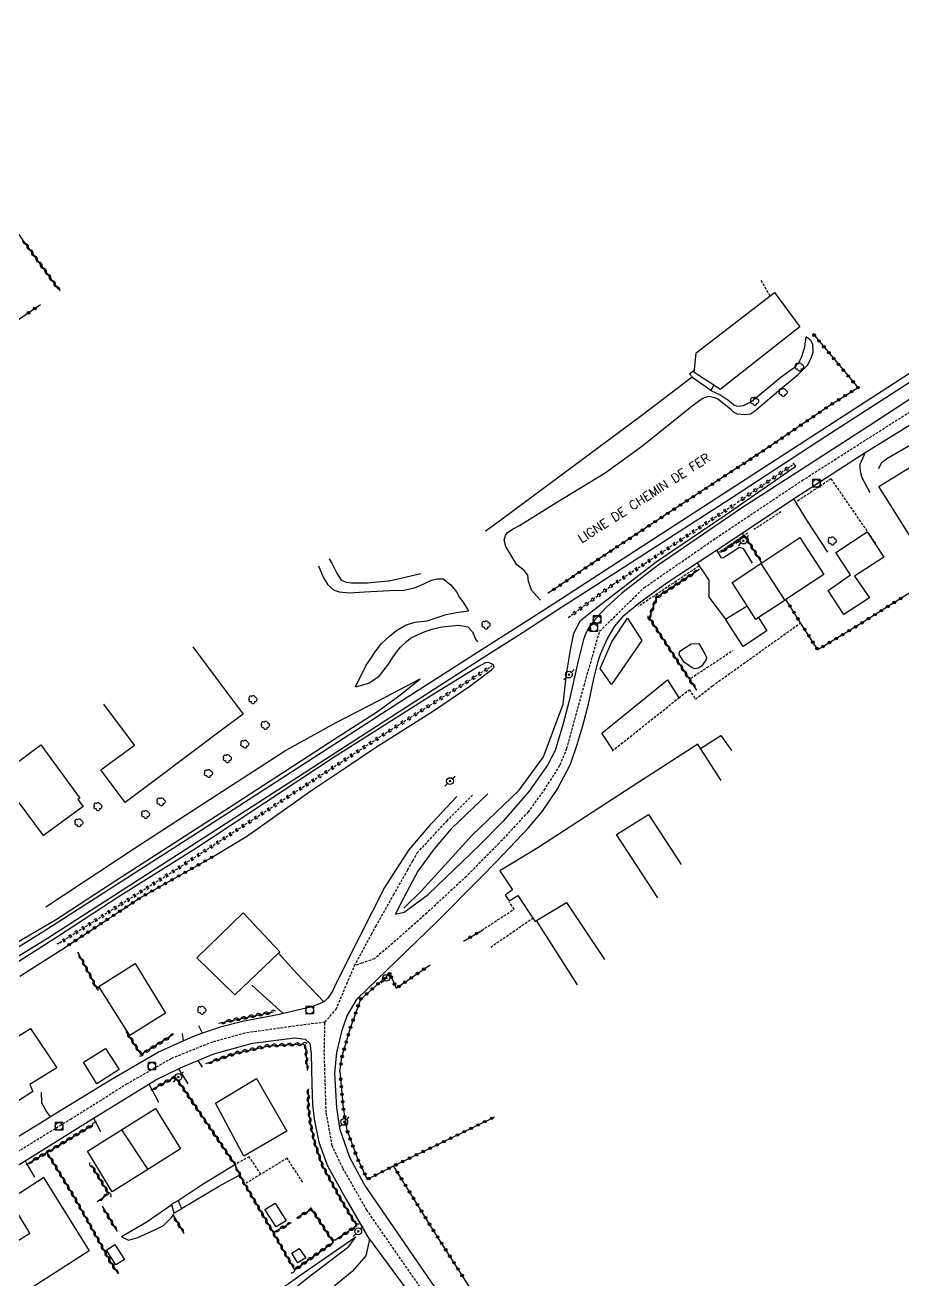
# Model space of a CAD drawing. Header units: millimetres. Extents: x 267000 to 268001, y 124012 to 125001.
# Drawn here: x 267281.7 to 267454.9, y 124403.2 to 124650.9 of the extents above; entities that cross this region are included whole.
import ezdxf
from ezdxf.enums import TextEntityAlignment as Align

# ---------------------------------------------------------------- set-up
doc = ezdxf.new("R2010")
doc.units = ezdxf.units.MM
doc.linetypes.add('DASHED', pattern=[0.75, 0.5, -0.25])
doc.layers.get('0').update_dxf_attribs({"linetype": 'CONTINUOUS'})
for name, color, linetype in [('W0001', 6, 'DASHED'), ('W0006', 2, 'CONTINUOUS'), ('W0008', 7, 'CONTINUOUS'), ('W0017', 7, 'CONTINUOUS'), ('W0101', 7, 'CONTINUOUS'), ('W0104', 1, 'CONTINUOUS'), ('W0105', 7, 'CONTINUOUS'), ('W0112', 1, 'DASHED'), ('W0120', 7, 'CONTINUOUS'), ('W0211', 2, 'CONTINUOUS'), ('W0214', 2, 'CONTINUOUS'), ('W0220', 5, 'DASHED'), ('W0300', 7, 'CONTINUOUS'), ('W0310', 3, 'CONTINUOUS'), ('W0322', 7, 'CONTINUOUS'), ('W0323', 7, 'CONTINUOUS'), ('W0401', 7, 'CONTINUOUS'), ('W0420', 7, 'CONTINUOUS'), ('W0473', 7, 'CONTINUOUS'), ('W0515', 5, 'CONTINUOUS'), ('W0700', 7, 'CONTINUOUS'), ('W0989', 7, 'CONTINUOUS'), ('W1102', 7, 'CONTINUOUS')]:
    doc.layers.add(name, color=color, linetype=linetype)
doc.styles.get("Standard").update_dxf_attribs({"font": 'romans.shx', "width": 0.85})

# ---------------------------------------------------------------- blocks, each defined once
blk = doc.blocks.new('T401')
for p, q in [((-0.3, 0.3), (0, 0.3)), ((-0.3, -0.25), (-0.3, 0.3)), ((-0.3, 0.15), (0, 0.15)), ((-0.3, 0), (0, 0)), ((0, 0.3), (0, -0.25)), ((-0.3, -0.15), (0, -0.15)), ((-0.3, -0.25), (-0.3, -0.3)), ((-0.3, -0.3), (0, -0.3)), ((0, -0.3), (0, -0.25))]:
    blk.add_line(p, q)
blk = doc.blocks.new('T300')
for p, q in [((-0.8, 0.51), (-0.86, 0.34)), ((-0.86, 0.34), (-0.86, 0.17)), ((-0.86, 0.17), (-0.74, 0.06)), ((-0.69, 0.63), (-0.8, 0.51)), ((-0.8, -0.06), (-0.74, 0.06)), ((-0.74, 0.06), (-0.69, 0.11)), ((-0.57, 0.69), (-0.69, 0.63)), ((-0.46, 0.69), (-0.57, 0.69)), ((-0.29, 0.63), (-0.46, 0.69)), ((-0.29, 0.63), (-0.17, 0.74)), ((-0.23, 0.57), (-0.29, 0.63)), ((-0.17, 0.74), (-0.06, 0.8)), ((-0.06, 0.8), (0.06, 0.8)), ((0.06, 0.8), (0.23, 0.74)), ((0.23, 0.74), (0.34, 0.63)), ((0.34, 0.63), (0.4, 0.51)), ((0.46, 0.46), (0.34, 0.46)), ((0.4, 0.51), (0.4, 0.46)), ((0.57, 0.4), (0.46, 0.46)), ((0.57, 0.4), (0.69, 0.29)), ((0.69, 0.29), (0.74, 0.17)), ((0.74, 0.06), (0.69, -0.17)), ((0.74, 0.17), (0.74, 0.06)), ((-0.8, -0.17), (-0.8, -0.06)), ((-0.8, -0.23), (-0.8, -0.17)), ((-0.74, -0.34), (-0.8, -0.23)), ((-0.69, -0.4), (-0.74, -0.34)), ((-0.51, -0.46), (-0.69, -0.4)), ((-0.4, -0.46), (-0.51, -0.46)), ((-0.4, -0.46), (-0.34, -0.46)), ((-0.34, -0.46), (-0.34, -0.4)), ((-0.34, -0.51), (-0.34, -0.46)), ((-0.29, -0.63), (-0.34, -0.51)), ((-0.17, -0.74), (-0.29, -0.63)), ((-0.06, -0.8), (-0.17, -0.74)), ((0.06, -0.8), (-0.06, -0.8)), ((0.17, -0.74), (0.06, -0.8)), ((0.23, -0.69), (0.17, -0.74)), ((0.29, -0.46), (0.23, -0.46)), ((0.29, -0.63), (0.23, -0.69)), ((0.46, -0.4), (0.29, -0.46)), ((0.34, -0.51), (0.29, -0.63)), ((0.34, -0.51), (0.34, -0.46)), ((0.57, -0.34), (0.46, -0.4)), ((0.63, -0.29), (0.57, -0.34)), ((0.69, -0.17), (0.63, -0.29))]:
    blk.add_line(p, q)
blk = doc.blocks.new('T473')
for p, q in [((-0.166667, 0.166667), (0.166667, -0.166667)), ((-0.166667, -0.166667), (0.166667, 0.166667)), ((0.500001, 0.500001), (1.000002, 1.000002)), ((-1.000002, -1.000002), (-0.500001, -0.500001))]:
    blk.add_line(p, q)
blk.add_ellipse((0, 0), major_axis=(0.471405, 0.471405), ratio=1, start_param=5.4977871438, end_param=11.780972451)
blk = doc.blocks.new('T420')
for p, q in [((0.75, 0.75), (-0.75, 0.75)), ((-0.75, 0.75), (-0.75, -0.75)), ((0.75, 0.75), (0.75, -0.75)), ((0.75, -0.75), (-0.75, -0.75))]:
    blk.add_line(p, q)
blk.add_ellipse((0, 0), major_axis=(-0.53, 0.53), ratio=1, start_param=3.926991, end_param=10.210176)
blk = doc.blocks.new('t322o')
at = {"color": 0, "linetype": 'Continuous'}
for radius in [0.25, 0.15]:
    blk.add_circle((0, 0), radius, dxfattribs=at)
blk = doc.blocks.new('t323o')
at = {"color": 0, "linetype": 'Continuous'}
for radius in [0.25, 0.15]:
    blk.add_circle((0, 0), radius, dxfattribs=at)
blk = doc.blocks.new('t310o')
at = {"color": 0, "linetype": 'Continuous'}
for centre, start, end in [((-0.5, 0.38), 216.8699, 323.1304), ((0.5, -0.37), 36.8699, 143.1303)]:
    blk.add_arc(centre, 0.625, start, end, dxfattribs=at)
blk = doc.blocks.new('t220o')
at = {"color": 0, "linetype": 'Continuous'}
for p, q in [((-0.25, 0.25), (0.25, 0.25)), ((-0.25, -0.25), (0.25, -0.25))]:
    blk.add_line(p, q, dxfattribs=at)

msp = doc.modelspace()

# ---------------------------------------------------------------- linework, layer by layer
at = {"layer": 'W0001'}
for points in [[(267388.57, 124508.02), (267392.03, 124520.46), (267395.08, 124531.23), (267403.88, 124539.82), (267417.99, 124549.58), (267435.06, 124560.98), (267467.63, 124581.74), (267481.31, 124590.11), (267495.79, 124599.94), (267509.61, 124609.5), (267525.51, 124619.74), (267541.17, 124630.08), (267561.28, 124642.96), (267573.58, 124650.86)], [(267388.57, 124508.02), (267387.14, 124504.68), (267384.3, 124500.14), (267380.97, 124495.55), (267375.24, 124489.35), (267368.78, 124482.82), (267361.02, 124475.63), (267354.27, 124469.63), (267350.62, 124466.54), (267348.18, 124465.69), (267346.69, 124465.17)], [(267346.69, 124465.17), (267350.03, 124471.35), (267350.94, 124473.02), (267354.42, 124479.16), (267357.21, 124484.11), (267358.22, 124485.91), (267359.08, 124487.44), (267364.9, 124493.74), (267369.97, 124498.84)], [(267340.88, 124454.03), (267343.08, 124456.6), (267345.18, 124461.6), (267346.69, 124465.17)], [(267340.88, 124454.03), (267335.59, 124453.36), (267325.07, 124451.88), (267318.66, 124450.12), (267310.57, 124446.87), (267301.83, 124441.86), (267290.81, 124434.92), (267276.34, 124426.1), (267261.12, 124416.74), (267247.07, 124408.24)], [(267383.48, 124364.46), (267379.55, 124371.05), (267374.37, 124379.43), (267370.62, 124385.74), (267364.76, 124394.39), (267349.13, 124416.93), (267344.41, 124425.21), (267342.3, 124429.65), (267341.11, 124436.22), (267340.74, 124448.15), (267340.88, 124454.03)]]:
    msp.add_lwpolyline(points, dxfattribs=at)
at = {"layer": 'W0006'}
msp.add_lwpolyline([(267397.41, 124520.68), (267395.18, 124523.87), (267397.47, 124529.1), (267400.58, 124533.77), (267403.41, 124529.4)], close=True, dxfattribs=at)
msp.add_lwpolyline([(267397.75, 124507.73), (267395.52, 124511.12), (267408.44, 124521.63), (267410.7, 124518.05)], dxfattribs=at)
at = {"layer": 'W0008'}
for points in [[(267457.02, 124577.48), (267448.09, 124571.62), (267434.02, 124562.55), (267423.06, 124555.52), (267406.61, 124544.22), (267399.46, 124538.75), (267396.36, 124535.88), (267394.27, 124533.65), (267393.13, 124532.26), (267392.39, 124530.93), (267391.91, 124529.58), (267390.87, 124525.35), (267389.07, 124517.46), (267387.83, 124512.74), (267386.27, 124507.68), (267384.8, 124504.74), (267381.15, 124499.65), (267376.03, 124493.71), (267371.45, 124489.03)], [(267371.63, 124482.61), (267374.81, 124485.84), (267380.96, 124492.36), (267383.78, 124495.66), (267386.73, 124499.95), (267389.34, 124504.99), (267390.7, 124509.03), (267391.69, 124512.32), (267392.86, 124516.81), (267393.9, 124521.53), (267394.82, 124525.29), (267395.27, 124526.65), (267396.59, 124529.66), (267398.07, 124532.21), (267399.83, 124534.3), (267402.8, 124536.77), (267408.42, 124540.82), (267414.35, 124544.7), (267418.16, 124547.2), (267418.27, 124547.27), (267433.33, 124557.32), (267434.46, 124558.08), (267447.5, 124566.46), (267447.84, 124566.68), (267463.45, 124576.39)], [(267366.92, 124498.56), (267365.87, 124497.44), (267362.07, 124493.48), (267361.48, 124492.86), (267357.34, 124487.96), (267352.64, 124480.65), (267347.67, 124470.9), (267343.53, 124462.69), (267343.15, 124461.86), (267342.36, 124460.18), (267341.46, 124458.8), (267340.62, 124458.06), (267340.55, 124458), (267339.78, 124457.63), (267338.01, 124457.03), (267332.6, 124455.73), (267331.91, 124455.56), (267324.6, 124454.14), (267320.2, 124453.06), (267316.71, 124451.84), (267315.03, 124451.26), (267312.97, 124450.34), (267308.18, 124448.21), (267298.53, 124442.61), (267286.74, 124435.33), (267285.57, 124434.6), (267279.14, 124430.65)], [(267373.03, 124499.12), (267365.79, 124492.2), (267362.41, 124488.27), (267359.23, 124483.84), (267355.76, 124477.41), (267354.8, 124475.34), (267356.49, 124475.75), (267361.22, 124479.25), (267371.45, 124489.03)], [(267371.63, 124482.61), (267362.96, 124473.83), (267357.01, 124468.1), (267347.23, 124458.63)], [(267366.93, 124395.37), (267348.62, 124422.03), (267345.81, 124427.32), (267343.86, 124432.77), (267343.21, 124437.1), (267342.79, 124444), (267343.22, 124448.07), (267344.27, 124452.44), (267345.25, 124455.27), (267347.23, 124458.63)], [(267277.39, 124423.98), (267281.7, 124426.67), (267295.19, 124435.08), (267295.88, 124435.51), (267306.12, 124441.79), (267307.5, 124442.64), (267312, 124444.85), (267312.02, 124444.86), (267315.81, 124446.45), (267318.95, 124447.77), (267326.6, 124449.91), (267334.91, 124450.92), (267336.98, 124450.67), (267337.86, 124449.83), (267338.18, 124447.77), (267338.29, 124441.79), (267338.44, 124437.8), (267338.71, 124434.89), (267339.65, 124430.35), (267341.37, 124425.68), (267344.98, 124419.19), (267349.62, 124411.23), (267349.66, 124411.17), (267360.72, 124396.23)]]:
    msp.add_lwpolyline(points, dxfattribs=at)
at = {"layer": 'W0017'}
for points in [[(267372.54, 124551), (267374.04, 124552.07), (267403.42, 124573.84), (267413.31, 124581.4)], [(267447.5, 124566.46), (267446.45, 124564.14), (267446.46, 124563.28), (267446.76, 124561.67), (267448.37, 124558.6)], [(267433.33, 124557.32), (267436.02, 124552.94), (267440.05, 124546.82)], [(267418.16, 124547.2), (267418.99, 124545.78), (267419.42, 124545.69), (267422.65, 124547.82), (267423.38, 124547.56), (267425.21, 124544.63)], [(267414.35, 124544.7), (267416.65, 124541.32), (267416.6, 124537.91), (267419.95, 124533.59)], [(267331.68, 124467.66), (267335.32, 124463.67), (267340.62, 124458.06)], [(267332.6, 124455.73), (267329.92, 124458.17), (267326.44, 124461.31)], [(267312.97, 124450.34), (267312.73, 124451.83)], [(267316.71, 124451.84), (267315.97, 124453.33)], [(267315.81, 124446.45), (267316.62, 124445.18)], [(267312, 124444.85), (267313.83, 124441.89)], [(267306.12, 124441.79), (267306.7, 124440.74), (267308.04, 124438.27)], [(267286.74, 124435.33), (267285.87, 124436.52), (267284.98, 124438.07), (267284.94, 124440.21)], [(267295.19, 124435.08), (267296.59, 124432.47)], [(267281.7, 124426.67), (267282.06, 124426.03), (267283.54, 124423.43)], [(267349.66, 124411.17), (267348.94, 124407.88), (267346.22, 124404.84), (267341.03, 124400.54), (267328.63, 124392.07)]]:
    msp.add_lwpolyline(points, dxfattribs=at)
at = {"layer": 'W0101'}
for points in [[(267425.93, 124533.54), (267424.18, 124536.23), (267421.2, 124540.84), (267426.86, 124544.61), (267427.06, 124544.74), (267434.56, 124549.73), (267439.32, 124542.43), (267431.85, 124537.47), (267431.6, 124537.3), (267426.45, 124533.89)], [(267323.07, 124459.42), (267315.59, 124466.76), (267324.76, 124475.62), (267331.95, 124467.92), (267331.68, 124467.66)], [(267302.34, 124451.41), (267296.25, 124461.05), (267303.43, 124465.6), (267309.39, 124455.81)], [(267270.4, 124434.07), (267265.76, 124442.1), (267282.73, 124452.82), (267287.93, 124445.01), (267282.65, 124441.71), (267283.25, 124440.36), (267276.91, 124436.26), (267275.96, 124437.59)], [(267324.87, 124427.61), (267319.27, 124438.05), (267327.37, 124442.9), (267333.33, 124432.54)], [(267298.86, 124420.57), (267294.01, 124428.6), (267300.74, 124432.79), (267307.46, 124436.97), (267312.38, 124429.01), (267305.91, 124424.97)], [(267274.53, 124396.18), (267269.82, 124404.28), (267282.63, 124412.36), (267278.59, 124419.05), (267285.35, 124423.38), (267294.31, 124408.87)]]:
    msp.add_lwpolyline(points, close=True, dxfattribs=at)
for points in [[(267320.74, 124511.85), (267313.56, 124506.46)], [(267419.09, 124501.77), (267415.01, 124508.03), (267414.44, 124508.9), (267401.49, 124500.53), (267382.91, 124488.43), (267375.37, 124483.94), (267377.87, 124480.14), (267376.46, 124479.12), (267377.2, 124477.99), (267378.96, 124479.02), (267381.88, 124474.57), (267382.33, 124473.89), (267382.65, 124474.08), (267388.53, 124477.63), (267396.04, 124466.4)], [(267313.56, 124506.46), (267307.97, 124502.26)], [(267313.56, 124506.46), (267313.56, 124506.46)], [(267307.97, 124502.26), (267301.46, 124497.37)], [(267307.97, 124502.26), (267307.97, 124502.26)], [(267406.56, 124478.57), (267398.39, 124491.07), (267404.73, 124495.04), (267411.19, 124485.17)]]:
    msp.add_lwpolyline(points, dxfattribs=at)
at = {"layer": 'W0104'}
for points in [[(267418.89, 124578.95), (267417.64, 124579.76), (267413.74, 124582.27), (267413.79, 124582.81), (267414.13, 124586.19), (267429.62, 124598.05), (267434.58, 124591.27)], [(267443.25, 124534.51), (267440.15, 124539.24), (267444.59, 124542.31), (267441.66, 124546.78), (267447.88, 124550.84), (267451.18, 124545.84), (267445.35, 124542.08), (267448.32, 124537.77)], [(267285.34, 124490.86), (267276.52, 124502.64), (267284.77, 124508.78), (267292.47, 124498.26), (267292.11, 124498.02), (267293.13, 124496.61)], [(267295.88, 124441.84), (267293.24, 124446.14), (267297.53, 124448.85), (267300.25, 124444.7), (267295.88, 124441.84)], [(267331.26, 124413.64), (267328.99, 124417.09), (267331.03, 124418.34), (267333.23, 124414.82)], [(267299.63, 124406.14), (267297.79, 124409.03), (267299.41, 124410.12), (267301.32, 124407.17)], [(267335.53, 124406.51), (267334.36, 124408.41), (267335.76, 124409.36), (267337.08, 124407.53), (267335.53, 124406.51)]]:
    msp.add_lwpolyline(points, close=True, dxfattribs=at)
for points in [[(267462.01, 124540.97), (267450.18, 124559.8), (267462.88, 124567.6)], [(267426.45, 124533.89), (267428.05, 124531.32), (267423.41, 124528.22), (267419.95, 124533.59), (267424.18, 124536.23)], [(267314.77, 124528.13), (267320, 124521.17), (267324.74, 124514.86), (267320.74, 124511.85)], [(267320, 124521.17), (267320, 124521.17)], [(267303.27, 124508.75), (267297.25, 124516.83)], [(267301.46, 124497.37), (267296.62, 124503.86), (267303.27, 124508.75)], [(267303.27, 124508.75), (267303.27, 124508.75)], [(267415.01, 124508.03), (267419.02, 124510.6), (267421.07, 124507.66)], [(267390.7, 124461.43), (267382.65, 124474.08)]]:
    msp.add_lwpolyline(points, dxfattribs=at)
at = {"layer": 'W0105'}
msp.add_lwpolyline([(267417.64, 124579.76), (267417.04, 124578.73), (267413.45, 124581.23), (267413.31, 124581.4), (267412.82, 124581.99), (267413.79, 124582.81), (267413.84, 124582.85)], dxfattribs=at)
msp.add_lwpolyline([(267311.12, 124416.33), (267310.63, 124417.95), (267310.59, 124418.1), (267311.93, 124418.84), (267312.58, 124417.26), (267312.6, 124417.21)], close=True, dxfattribs=at)
at = {"layer": 'W0112'}
for points in [[(267428.71, 124597.37), (267426.95, 124600.48)], [(267449.58, 124548.51), (267440.79, 124561.3), (267434.11, 124556.91)], [(267430.86, 124554.78), (267425.53, 124551.28)], [(267424.34, 124550.6), (267418.61, 124546.8)], [(267414.63, 124544.04), (267402.69, 124536.08)], [(267397.52, 124507.54), (267399.32, 124508.97), (267410.7, 124518.05), (267412.74, 124519.67), (267414.03, 124517.8), (267417.33, 124520.43), (267434.72, 124532.84)], [(267413.09, 124521.95), (267416.24, 124524.02), (267421.28, 124527.38)], [(267371.81, 124472.16), (267378.22, 124476.35), (267377.26, 124477.75)], [(267373.58, 124468.85), (267381.88, 124474.57)], [(267328.2, 124424.02), (267325.93, 124427.47), (267323.1, 124425.92)], [(267336.48, 124422.47), (267333.4, 124427.18), (267328.2, 124424.02), (267325.3, 124422.26)]]:
    msp.add_lwpolyline(points, dxfattribs=at)
at = {"layer": 'W0120'}
msp.add_lwpolyline([(267433.82, 124563.82), (267433.24, 124564.45)], dxfattribs=at)
at = {"layer": 'W0211'}
for points in [[(267383.41, 124537.35), (267382.67, 124538.11), (267381.64, 124539.33), (267381.05, 124541.04), (267380.88, 124542.26), (267380.18, 124543.18), (267378.77, 124544.33), (267376.55, 124547.95), (267376.22, 124549.2), (267376.48, 124550.12), (267376.91, 124550.68), (267378.03, 124551.44), (267379.28, 124552.1), (267386.45, 124556.57), (267396.19, 124562.51), (267403.59, 124567.87), (267413.36, 124575.7), (267415.3, 124577.18), (267416.55, 124577.58), (267417.8, 124577.38), (267418.4, 124577.09), (267420.91, 124575.12), (267421.4, 124574.49), (267422.23, 124574.1), (267423.74, 124574), (267424.86, 124574.15), (267425.62, 124574.62), (267431.21, 124579.37), (267434.29, 124581.9), (267436.17, 124583.82), (267436.89, 124585.31), (267437.21, 124586.31), (267437.17, 124587.79), (267436.83, 124588.52), (267435.81, 124589.3)], [(267450.16, 124563.34), (267450.71, 124564.46), (267451.77, 124565.29), (267476.79, 124579.8), (267477.7, 124580.33), (267479.61, 124581.69), (267481.35, 124582.62), (267482.67, 124582.93), (267483.3, 124582.87), (267483.77, 124582.67), (267484.16, 124582.14), (267484.33, 124581.32)], [(267356.46, 124476.53), (267359.95, 124479.94), (267369.93, 124490.96), (267379.21, 124499.86), (267384.03, 124506.4), (267387.86, 124516.83), (267388.53, 124522.76), (267389.4, 124527.87), (267389.99, 124530.83), (267391.33, 124533.32), (267393.96, 124535.43), (267406.25, 124544.89), (267419.86, 124554.12), (267433.82, 124563.82)], [(267339.59, 124544.14), (267339.59, 124544.13), (267340.55, 124541.89), (267341.45, 124540.35), (267342.57, 124539.39), (267343.07, 124539.21), (267343.66, 124539), (267345.63, 124538.81), (267348.66, 124538.98), (267353.7, 124539.25), (267356.47, 124539.32), (267358.51, 124539.79), (267360.24, 124540.52), (267360.62, 124540.68), (267361.9, 124541.31), (267362.99, 124541.58), (267364.17, 124541.58), (267365.69, 124540.36), (267366.82, 124538.98), (267367.41, 124537.9), (267368.07, 124537.01), (267368.53, 124536.28), (267369.23, 124535.23)], [(267346.89, 124520.26), (267349.52, 124520.93), (267351.6, 124522.31), (267353.44, 124524.72), (267354.09, 124525.74), (267354.95, 124527.03), (267355.77, 124528.09), (267356.95, 124529.21), (267357.77, 124529.84), (267360.14, 124530.99), (267361.06, 124531.3), (267362.22, 124531.69), (267363.93, 124532.09), (267367.32, 124532.39), (267369.04, 124532.07), (267369.99, 124531.08), (267370.59, 124529.66), (267370.96, 124529.1)], [(267318.85, 124486.76), (267318.97, 124486.83), (267325.6, 124490.8), (267338.1, 124499.72), (267344.96, 124504.33), (267350.64, 124508.14), (267362.28, 124515.51), (267369.44, 124520.38), (267370.01, 124520.77), (267373.77, 124523.61), (267374.26, 124524.14), (267374.2, 124524.3), (267374.13, 124524.5), (267373.73, 124524.79), (267373.14, 124525.06), (267372.58, 124524.99), (267371, 124524.1), (267361.35, 124518.21), (267342.5, 124506.22), (267315.39, 124488.31), (267300.09, 124478.69), (267288.12, 124470.86), (267271.13, 124460.1)], [(267014, 124411.51), (267031.51, 124409.47), (267055.59, 124407.91), (267075.64, 124407.95), (267102.25, 124410.06), (267132.24, 124413.54), (267133.46, 124413.79), (267159.28, 124419.04), (267187.51, 124426.68), (267190.11, 124427.38), (267208.93, 124434.14), (267231.54, 124443.83), (267244.97, 124449.71), (267259.35, 124457.81), (267278.02, 124468.56), (267287.68, 124474.23), (267299.98, 124482.26), (267321.04, 124495.81), (267342.82, 124509.95), (267351.41, 124515.47), (267355.88, 124518.78), (267359.66, 124521.78)], [(267280.63, 124463.09), (267289.14, 124468.52)], [(267312.58, 124417.26), (267319.89, 124421.57), (267324.05, 124423.92)], [(267300.71, 124411.64), (267302.1, 124411.03), (267303.94, 124411.56), (267307.41, 124413.12), (267309.03, 124413.87), (267310.57, 124415.46), (267310.89, 124415.97), (267311.12, 124416.33)], [(267326.53, 124395.12), (267330.14, 124397.79), (267338.49, 124404.35), (267345.59, 124409.76), (267346.97, 124411.64)]]:
    msp.add_lwpolyline(points, dxfattribs=at)
at = {"layer": 'W0214'}
for points in [[(267417.04, 124578.73), (267419, 124577.82), (267420.55, 124576.74), (267421.58, 124575.89), (267422.31, 124575.66), (267423.47, 124575.8), (267425.05, 124576.57), (267430.9, 124581.45), (267433.46, 124583.25), (267434.45, 124584.31), (267435, 124585.44), (267435.55, 124587.35), (267435.81, 124589.3)], [(267341.68, 124545.49), (267342.29, 124544.5), (267343.19, 124542.69), (267344.05, 124541.31), (267344.37, 124541.18), (267345.03, 124540.91), (267346.09, 124540.78), (267349.28, 124540.76), (267353.31, 124541.17), (267353.53, 124541.19), (267357.85, 124542.16), (267359.82, 124542.62)], [(267346.89, 124520.26), (267349.02, 124524.51), (267349.78, 124525.64), (267350.8, 124527.12), (267352.04, 124528.77), (267353.59, 124530.26), (267354.97, 124531.38), (267356.78, 124532.4), (267358.62, 124533.03), (267361.06, 124533.27), (267364.82, 124534.5), (267365.44, 124534.63), (267366.86, 124534.93), (267369.23, 124535.23)], [(267285.79, 124476.83), (267303.23, 124488.33), (267319.52, 124498.9), (267333.07, 124507.66), (267343.08, 124513.18), (267351.5, 124517.52), (267359.66, 124521.78)], [(267311.93, 124418.84), (267316.64, 124421.99), (267323.1, 124425.92)], [(267310.63, 124417.95), (267305.57, 124414.51), (267300.71, 124411.64)], [(267325.3, 124396.9), (267332.28, 124401.46), (267337.2, 124404.97), (267346.97, 124411.64)]]:
    msp.add_lwpolyline(points, dxfattribs=at)
at = {"layer": 'W0220'}
for points in [[(267433.17, 124564.02), (267422.06, 124556.48)], [(267388.9, 124533.95), (267397.68, 124540.42), (267422.06, 124556.48)], [(267288.02, 124469.53), (267288.55, 124469.73), (267311.88, 124484.44), (267353.27, 124511.37), (267373.86, 124524.36)]]:
    msp.add_lwpolyline(points, dxfattribs=at)
at = {"layer": 'W0310'}
for points in [[(267288.34, 124598.68), (267281.24, 124608.45), (267274.86, 124617.49)], [(267427.06, 124544.74), (267423.77, 124549.98), (267418.96, 124546.78)], [(267414.79, 124543.42), (267406.33, 124537.86), (267404.84, 124533.86), (267412.46, 124522.21), (267414.19, 124519.58)], [(267295.96, 124460.51), (267292.12, 124467.84)], [(267319.88, 124453.83), (267330.73, 124456.1)], [(267310.87, 124451.52), (267304.61, 124447.63), (267301.67, 124452.21)], [(267317.39, 124445.88), (267323.55, 124447.99), (267329.79, 124449.39), (267336.48, 124449.73), (267337.06, 124449.38), (267337.36, 124444.47)], [(267306.51, 124440.64), (267306.7, 124440.74), (267311.23, 124443.15), (267312.55, 124441.47), (267323.1, 124425.92)], [(267337.57, 124440.91), (267337.57, 124437.28), (267337.98, 124434.15), (267338.77, 124430.46), (267340.28, 124425.93), (267343.89, 124419.23), (267347.13, 124413.81), (267343.05, 124411.1)], [(267286.01, 124428.31), (267295.03, 124433.75)], [(267281.93, 124425.96), (267282.06, 124426.03), (267286.01, 124428.31), (267291.6, 124419.16), (267298.6, 124406.61), (267300.07, 124404.33)], [(267295.91, 124418.61), (267298.23, 124420.22), (267294.77, 124425.78)], [(267323.1, 124425.92), (267324.05, 124423.92), (267324.58, 124422.81), (267330.64, 124412.52), (267331.05, 124411.82), (267334.88, 124405.13), (267342.55, 124410.61), (267338.29, 124417.09), (267335.26, 124415.39)], [(267296.92, 124417.7), (267299.86, 124412.7)], [(267310.89, 124415.97), (267313.04, 124412.33)], [(267334.14, 124414.37), (267330.64, 124412.52)]]:
    msp.add_lwpolyline(points, dxfattribs=at)
at = {"layer": 'W0322'}
for points in [[(267289.14, 124468.52), (267304.47, 124478.63), (267318.85, 124486.76)], [(267343.84, 124444.29), (267344.47, 124437.1), (267345.2, 124432.77), (267347.22, 124427.25), (267349.22, 124423.01), (267354.41, 124425.66), (267354.45, 124425.68), (267357.56, 124427.18), (267372.61, 124434.48), (267372.94, 124434.64), (267374.33, 124435.32)]]:
    msp.add_lwpolyline(points, dxfattribs=at)
at = {"layer": 'W0323'}
for points in [[(267284.73, 124595.67), (267278.76, 124591.59), (267278.73, 124591.57), (267271.52, 124587.16), (267270.99, 124586.84)], [(267437.16, 124589.97), (267446.07, 124579.29), (267440.51, 124575.79), (267427.97, 124567.21), (267409.38, 124555.05), (267395.86, 124546.1), (267384.84, 124538.64)], [(267456.28, 124538.8), (267445.69, 124532.14), (267438.12, 124527.57), (267434.72, 124532.84)], [(267434.72, 124532.84), (267431.85, 124537.47)], [(267368.22, 124470.03), (267371.81, 124472.16)], [(267353.66, 124463.63), (267354.93, 124460.74), (267361.61, 124465.35)], [(267343.84, 124444.29), (267344.21, 124447.14), (267345.89, 124452.94), (267347.92, 124458.61), (267353.66, 124463.63)], [(267449.88, 124248.69), (267441.06, 124266.86), (267431.82, 124285.32), (267424.74, 124299.51), (267418.4, 124310.44), (267401.54, 124338.38), (267387.96, 124360.83), (267378.23, 124378.1), (267369.98, 124392.47), (267373.86, 124394.76), (267361.97, 124413.41), (267354.41, 124425.66)]]:
    msp.add_lwpolyline(points, dxfattribs=at)
at = {"layer": 'W0515'}
msp.add_lwpolyline([(267413.8, 124523.77), (267413.17, 124524.1), (267411.78, 124525.08), (267410.78, 124526.6), (267410.91, 124527.26), (267413.12, 124528.75), (267414.64, 124528.76), (267415.5, 124527.35), (267416.13, 124526.2), (267416.14, 124525.93), (267416.04, 124525.5), (267415.19, 124524.34), (267414.59, 124523.91)], close=True, dxfattribs=at)
at = {"layer": 'W0700'}
for points in [[(267279.04, 124468.04), (267285.27, 124471.91), (267314.41, 124490.65), (267354.33, 124516.39), (267371.88, 124527.65), (267378.91, 124532.15), (267386.01, 124536.71), (267392.62, 124540.95), (267420.65, 124559.09), (267438.94, 124570.97), (267461.64, 124585.63)], [(267279.82, 124466.76), (267286.09, 124470.65), (267315.23, 124489.39), (267355.14, 124515.13), (267372.8, 124526.46), (267379.77, 124530.92), (267386.85, 124535.47), (267393.43, 124539.69), (267421.47, 124557.83), (267439.75, 124569.71), (267462.46, 124584.37)]]:
    msp.add_lwpolyline(points, dxfattribs=at)
at = {"layer": 'W1102'}
for points in [[(267426.86, 124544.61), (267431.6, 124537.3)], [(267300.74, 124432.79), (267305.91, 124424.97)]]:
    msp.add_lwpolyline(points, dxfattribs=at)

# ---------------------------------------------------------------- block references
at = {"layer": 'W0220'}
for p, rotation in [((267431.99, 124563.22), 214.1610816449541), ((267428.27, 124560.69), 214.1610816449541), ((267429.51, 124561.54), 214.1610816449541), ((267430.75, 124562.38), 214.1610816449541), ((267424.54, 124558.17), 214.1610816449541), ((267425.79, 124559.01), 214.1610816449541), ((267427.03, 124559.85), 214.1610816449541), ((267421.14, 124555.87), 33.37708008060009), ((267423.3, 124557.32), 214.1610816449541), ((267417.38, 124553.4), 33.37708008060009), ((267418.63, 124554.22), 33.37708008060009), ((267419.89, 124555.05), 33.37708008060009), ((267413.62, 124550.92), 33.37708008060009), ((267414.88, 124551.75), 33.37708008060009), ((267416.13, 124552.57), 33.37708008060009), ((267409.87, 124548.45), 33.37708008060009), ((267411.12, 124549.27), 33.37708008060009), ((267412.37, 124550.1), 33.37708008060009), ((267406.11, 124545.97), 33.37708008060009), ((267407.36, 124546.8), 33.37708008060009), ((267408.61, 124547.62), 33.37708008060009), ((267402.35, 124543.5), 33.37708008060009), ((267403.6, 124544.32), 33.37708008060009), ((267404.85, 124545.15), 33.37708008060009), ((267398.59, 124541.02), 33.37708008060009), ((267399.84, 124541.84), 33.37708008060009), ((267401.1, 124542.67), 33.37708008060009), ((267394.94, 124538.4), 36.39836834244093), ((267396.14, 124539.29), 36.39836834244093), ((267397.35, 124540.18), 36.39836834244093), ((267391.31, 124535.73), 36.39836834244093), ((267392.52, 124536.62), 36.39836834244093), ((267393.73, 124537.51), 36.39836834244093), ((267390.11, 124534.84), 36.39836834244093), ((267372.7, 124523.63), 32.23533425944502), ((267367.63, 124520.43), 32.23533425944502), ((267368.9, 124521.23), 32.23533425944502), ((267370.17, 124522.03), 32.23533425944502), ((267371.43, 124522.83), 32.23533425944502), ((267363.82, 124518.03), 32.23533425944502), ((267365.09, 124518.83), 32.23533425944502), ((267366.36, 124519.63), 32.23533425944502), ((267360.02, 124515.63), 32.23533425944502), ((267361.28, 124516.43), 32.23533425944502), ((267362.55, 124517.23), 32.23533425944502), ((267356.21, 124513.23), 32.23533425944502), ((267357.48, 124514.03), 32.23533425944502), ((267358.75, 124514.83), 32.23533425944502), ((267352.41, 124510.82), 33.05417114746017), ((267353.67, 124511.63), 32.23533425944502), ((267354.94, 124512.43), 32.23533425944502), ((267348.64, 124508.36), 33.05417114746017), ((267349.9, 124509.18), 33.05417114746017), ((267351.15, 124510), 33.05417114746017), ((267344.87, 124505.91), 33.05417114746017), ((267346.12, 124506.72), 33.05417114746017), ((267347.38, 124507.54), 33.05417114746017), ((267341.1, 124503.45), 33.05417114746017), ((267342.35, 124504.27), 33.05417114746017), ((267343.61, 124505.09), 33.05417114746017), ((267337.32, 124501), 33.05417114746017), ((267338.58, 124501.82), 33.05417114746017), ((267339.84, 124502.63), 33.05417114746017), ((267333.55, 124498.54), 33.05417114746017), ((267334.81, 124499.36), 33.05417114746017), ((267336.07, 124500.18), 33.05417114746017), ((267329.78, 124496.09), 33.05417114746017), ((267331.04, 124496.91), 33.05417114746017), ((267332.29, 124497.72), 33.05417114746017), ((267326.01, 124493.63), 33.05417114746017), ((267327.27, 124494.45), 33.05417114746017), ((267328.52, 124495.27), 33.05417114746017), ((267322.24, 124491.18), 33.05417114746017), ((267323.49, 124492), 33.05417114746017), ((267324.75, 124492.82), 33.05417114746017), ((267318.46, 124488.73), 33.05417114746017), ((267319.72, 124489.54), 33.05417114746017), ((267320.98, 124490.36), 33.05417114746017), ((267314.69, 124486.27), 33.05417114746017), ((267315.95, 124487.09), 33.05417114746017), ((267317.21, 124487.91), 33.05417114746017), ((267310.91, 124483.83), 32.23200511828477), ((267312.18, 124484.63), 33.05417114746017), ((267313.44, 124485.45), 33.05417114746017), ((267307.11, 124481.43), 32.23200511828477), ((267308.37, 124482.23), 32.23200511828477), ((267309.64, 124483.03), 32.23200511828477), ((267303.3, 124479.03), 32.23200511828477), ((267304.57, 124479.83), 32.23200511828477), ((267305.84, 124480.63), 32.23200511828477), ((267298.22, 124475.83), 32.23200511828477), ((267299.49, 124476.63), 32.23200511828477), ((267300.76, 124477.43), 32.23200511828477), ((267302.03, 124478.23), 32.23200511828477), ((267294.42, 124473.43), 32.23200511828477), ((267295.69, 124474.23), 32.23200511828477), ((267296.96, 124475.03), 32.23200511828477), ((267290.61, 124471.03), 32.23200511828477), ((267291.88, 124471.83), 32.23200511828477), ((267293.15, 124472.63), 32.23200511828477), ((267289.34, 124470.23), 32.23200511828477)]:
    msp.add_blockref('t220o', p, dxfattribs=dict(at, rotation=rotation))
at = {"layer": 'W0300', "rotation": 359.9999899820874}
for p in [(267434.55, 124583.37), (267431.34, 124578.34), (267425.71, 124576.59), (267441.03, 124549.02), (267372.69, 124532.44), (267326.69, 124517.7), (267329.14, 124512.63), (267325.1, 124508.9), (267321.64, 124506.06), (267317.93, 124503.12), (267296.1, 124496.58), (267308.58, 124497.53), (267292.35, 124493.38), (267305.52, 124495.02), (267316.62, 124456.37)]:
    msp.add_blockref('T300', p, dxfattribs=at)
at = {"layer": 'W0310'}
for p, rotation in [((267281.79, 124607.69), 126.0209843212026), ((267282.67, 124606.48), 126.0209843212026), ((267283.55, 124605.27), 126.0209843212026), ((267284.43, 124604.05), 126.0209843212026), ((267285.31, 124602.84), 126.0209843212026), ((267286.2, 124601.63), 126.0209843212026), ((267287.08, 124600.41), 126.0209843212026), ((267287.96, 124599.2), 126.0209843212026), ((267423.89, 124549.78), 122.2175124449719), ((267420.21, 124547.61), 213.6404870358061), ((267421.46, 124548.44), 213.6404870358061), ((267422.71, 124549.27), 213.6404870358061), ((267424.69, 124548.51), 122.2175124449719), ((267425.49, 124547.24), 122.2175124449719), ((267426.29, 124545.97), 122.2175124449719), ((267413.56, 124542.62), 213.3288819776772), ((267409.8, 124540.15), 213.3288819776772), ((267411.06, 124540.97), 213.3288819776772), ((267412.31, 124541.79), 213.3288819776772), ((267406.21, 124537.54), 249.500430081092), ((267407.3, 124538.5), 213.3288819776772), ((267408.55, 124539.32), 213.3288819776772), ((267405.16, 124534.73), 249.500430081092), ((267405.69, 124536.14), 249.500430081092), ((267405.15, 124533.38), 303.2071339058919), ((267405.97, 124532.13), 303.2071339058919), ((267406.79, 124530.87), 303.2071339058919), ((267407.61, 124529.62), 303.2071339058919), ((267408.43, 124528.36), 303.2071339058919), ((267409.25, 124527.11), 303.2071339058919), ((267410.08, 124525.85), 303.2071339058919), ((267410.9, 124524.6), 303.2071339058919), ((267411.72, 124523.34), 303.2071339058919), ((267412.54, 124522.09), 303.3319105129469), ((267413.36, 124520.83), 303.3319105129469), ((267292.81, 124466.51), 117.6418894373129), ((267293.51, 124465.19), 117.6418894373129), ((267294.21, 124463.86), 117.6418894373129), ((267294.9, 124462.53), 117.6418894373129), ((267295.6, 124461.2), 117.6418894373129), ((267330.16, 124455.98), 11.81043459845637), ((267321.35, 124454.14), 11.81043459845637), ((267322.81, 124454.45), 11.81043459845637), ((267324.28, 124454.75), 11.81043459845637), ((267325.75, 124455.06), 11.81043459845637), ((267327.22, 124455.37), 11.81043459845637), ((267328.69, 124455.67), 11.81043459845637), ((267302.48, 124450.95), 122.675700842573), ((267310.18, 124451.1), 211.8481517542839), ((267303.29, 124449.68), 122.675700842573), ((267304.1, 124448.42), 122.675700842573), ((267306.36, 124448.72), 211.8481517542839), ((267307.63, 124449.51), 211.8481517542839), ((267308.91, 124450.3), 211.8481517542839), ((267325.98, 124448.53), 12.63275917552019), ((267327.44, 124448.86), 12.63275917552019), ((267328.91, 124449.19), 12.63275917552019), ((267330.38, 124449.42), 2.909389975847548), ((267331.88, 124449.49), 2.909389975847548), ((267333.38, 124449.57), 2.909389975847548), ((267334.88, 124449.65), 2.909389975847548), ((267336.38, 124449.72), 2.909389975847548), ((267337.1, 124448.66), 273.5668880200226), ((267305.09, 124447.93), 211.8481517542839), ((267318.81, 124446.36), 18.91370148135533), ((267320.23, 124446.85), 18.91370148135533), ((267321.65, 124447.34), 18.91370148135533), ((267323.07, 124447.82), 18.91370148135533), ((267324.52, 124448.2), 12.63275917552019), ((267337.2, 124447.16), 273.5668880200226), ((267337.29, 124445.67), 273.5668880200226), ((267307.83, 124441.34), 27.9819371076692), ((267309.16, 124442.05), 27.9819371076692), ((267310.48, 124442.75), 27.9819371076692), ((267311.63, 124442.64), 307.9478879820093), ((267312.55, 124441.46), 304.1569906391559), ((267313.4, 124440.22), 304.1569906391559), ((267314.24, 124438.97), 304.1569906391559), ((267337.57, 124439.75), 269.9527002483075), ((267337.57, 124438.25), 269.9527002483075), ((267315.08, 124437.73), 304.1569906391559), ((267315.92, 124436.49), 304.1569906391559), ((267337.64, 124436.75), 277.5418284692018), ((267295, 124433.74), 31.11025454972304), ((267316.77, 124435.25), 304.1569906391559), ((267317.61, 124434.01), 304.1569906391559), ((267337.84, 124435.27), 277.5418284692018), ((267338.06, 124433.79), 281.9684756516855), ((267291.15, 124431.41), 31.11025454972304), ((267292.43, 124432.19), 31.11025454972304), ((267293.72, 124432.96), 31.11025454972304), ((267318.45, 124432.77), 304.1569906391559), ((267319.29, 124431.53), 304.1569906391559), ((267338.37, 124432.32), 281.9684756516855), ((267338.68, 124430.85), 281.9684756516855), ((267287.3, 124429.09), 31.11025454972304), ((267288.58, 124429.86), 31.11025454972304), ((267289.87, 124430.64), 31.11025454972304), ((267320.13, 124430.29), 304.1569906391559), ((267320.98, 124429.04), 304.1569906391559), ((267339.11, 124429.42), 288.4311551542481), ((267283.23, 124426.7), 29.96615357099795), ((267284.53, 124427.45), 29.96615357099795), ((267285.82, 124428.2), 29.96615357099795), ((267286.68, 124427.22), 301.3870218844281), ((267287.46, 124425.94), 301.3870218844281), ((267321.82, 124427.8), 304.1569906391559), ((267322.66, 124426.56), 304.1569906391559), ((267339.59, 124427.99), 288.4311551542481), ((267340.06, 124426.57), 288.4311551542481), ((267288.24, 124424.66), 301.3870218844281), ((267289.02, 124423.38), 301.3870218844281), ((267294.97, 124425.47), 121.8282157131622), ((267295.76, 124424.19), 121.8282157131622), ((267323.74, 124424.57), 295.534579359912), ((267324.39, 124423.21), 295.5014366570542), ((267340.67, 124425.2), 298.3593773936614), ((267341.38, 124423.88), 298.3593773936614), ((267289.81, 124422.1), 301.3870218844281), ((267290.59, 124420.81), 301.3870218844281), ((267296.55, 124422.92), 121.8282157131622), ((267297.34, 124421.64), 121.8282157131622), ((267325.12, 124421.9), 300.5007953285941), ((267342.09, 124422.56), 298.3593773936614), ((267342.81, 124421.24), 298.3593773936614), ((267291.37, 124419.53), 301.3870218844281), ((267292.11, 124418.23), 299.1603264671184), ((267297.14, 124419.46), 34.76441325974241), ((267298.13, 124420.37), 121.8282157131622), ((267325.88, 124420.61), 300.5007953285941), ((267326.64, 124419.32), 300.5007953285941), ((267343.52, 124419.92), 298.3593773936614), ((267344.26, 124418.62), 300.8206262845128), ((267292.84, 124416.92), 299.1603264671184), ((267297.68, 124416.41), 300.4660454025873), ((267327.4, 124418.02), 300.5007953285941), ((267328.16, 124416.73), 300.5007953285941), ((267337.49, 124416.64), 209.2292516176812), ((267338.61, 124416.6), 123.3085115840347), ((267345.03, 124417.33), 300.8206262845128), ((267345.8, 124416.04), 300.8206262845128), ((267293.58, 124415.61), 299.1603264671184), ((267294.31, 124414.3), 299.1603264671184), ((267298.44, 124415.12), 300.4660454025873), ((267299.2, 124413.82), 300.4660454025873), ((267311.65, 124414.68), 300.5047099935954), ((267312.41, 124413.39), 300.5047099935954), ((267328.92, 124415.44), 300.5007953285941), ((267329.68, 124414.15), 300.5007953285941), ((267333.29, 124413.92), 207.9567088067542), ((267336.18, 124415.91), 209.2292516176812), ((267339.44, 124415.35), 123.3085115840347), ((267340.26, 124414.09), 123.3085115840347), ((267346.79, 124413.59), 213.6154848000452), ((267346.56, 124414.75), 300.8206262845128), ((267295.04, 124412.99), 299.1603264671184), ((267295.77, 124411.68), 299.1603264671184), ((267330.45, 124412.86), 300.5007953285941), ((267331.2, 124411.56), 299.7688343806926), ((267331.97, 124413.22), 207.9567088067542), ((267341.08, 124412.84), 123.3085115840347), ((267341.91, 124411.59), 123.3085115840347), ((267344.3, 124411.93), 213.6154848000452), ((267345.54, 124412.76), 213.6154848000452), ((267296.5, 124410.37), 299.1603264671184), ((267297.23, 124409.06), 299.1603264671184), ((267331.95, 124410.26), 299.7688343806926), ((267332.69, 124408.96), 299.7688343806926), ((267339.83, 124408.67), 35.60764632950343), ((267341.05, 124409.54), 35.60764632950343), ((267342.27, 124410.42), 35.60764632950343), ((267297.96, 124407.75), 299.1603264671184), ((267298.7, 124406.45), 302.7857080054729), ((267333.44, 124407.66), 299.7688343806926), ((267334.18, 124406.35), 299.7688343806926), ((267336.17, 124406.05), 35.60764632950343), ((267337.39, 124406.92), 35.60764632950343), ((267338.61, 124407.8), 35.60764632950343), ((267299.51, 124405.19), 302.7857080054729), ((267334.96, 124405.18), 35.60764632950343)]:
    msp.add_blockref('t310o', p, dxfattribs=dict(at, rotation=rotation))
at = {"layer": 'W0322'}
for p, rotation in [((267317.21, 124485.84), 29.49151026750917), ((267318.52, 124486.57), 29.49151026750917), ((267313.3, 124483.62), 29.49151026750917), ((267314.6, 124484.36), 29.49151026750917), ((267315.91, 124485.1), 29.49151026750917), ((267309.38, 124481.4), 29.49151026750917), ((267310.68, 124482.14), 29.49151026750917), ((267311.99, 124482.88), 29.49151026750917), ((267304.17, 124478.43), 33.40627317391956), ((267305.46, 124479.19), 29.49151026750917), ((267306.77, 124479.93), 29.49151026750917), ((267308.07, 124480.67), 29.49151026750917), ((267300.41, 124475.95), 33.40627317391956), ((267301.66, 124476.78), 33.40627317391956), ((267302.92, 124477.6), 33.40627317391956), ((267296.66, 124473.47), 33.40627317391956), ((267297.91, 124474.3), 33.40627317391956), ((267299.16, 124475.13), 33.40627317391956), ((267292.9, 124471), 33.40627317391956), ((267294.15, 124471.82), 33.40627317391956), ((267295.4, 124472.65), 33.40627317391956), ((267290.4, 124469.34), 33.40627317391956), ((267291.65, 124470.17), 33.40627317391956), ((267343.97, 124442.79), 275.0361655994428), ((267344.1, 124441.3), 275.0361655994428), ((267344.24, 124439.8), 275.0361655994428), ((267344.37, 124438.31), 275.0361655994428), ((267344.52, 124436.82), 279.4623222081505), ((267344.77, 124435.34), 279.4623222081505), ((267345.01, 124433.86), 279.4623222081505), ((267371.07, 124433.74), 25.86645020061756), ((267372.42, 124434.39), 25.86645020061756), ((267373.77, 124435.05), 26.17761934661625), ((267345.33, 124432.4), 290.161317290207), ((267367.02, 124431.77), 25.86645020061756), ((267368.37, 124432.43), 25.86645020061756), ((267369.72, 124433.08), 25.86645020061756), ((267345.85, 124430.99), 290.161317290207), ((267346.37, 124429.58), 290.161317290207), ((267361.62, 124429.15), 25.86645020061756), ((267362.97, 124429.81), 25.86645020061756), ((267364.32, 124430.46), 25.86645020061756), ((267365.67, 124431.12), 25.86645020061756), ((267346.88, 124428.17), 290.161317290207), ((267347.44, 124426.78), 295.3019814995316), ((267356.22, 124426.54), 25.86816483093531), ((267357.57, 124427.19), 25.86645020061756), ((267358.92, 124427.85), 25.86645020061756), ((267360.27, 124428.5), 25.86645020061756), ((267348.08, 124425.43), 295.3019814995316), ((267348.73, 124424.07), 295.3019814995316), ((267350.86, 124423.85), 27.01455887680062), ((267352.19, 124424.53), 27.01455887680062), ((267353.53, 124425.21), 27.01455887680062), ((267354.87, 124425.88), 25.86816483093531), ((267349.52, 124423.17), 27.01455887680062)]:
    msp.add_blockref('t322o', p, dxfattribs=dict(at, rotation=rotation))
at = {"layer": 'W0323'}
for p, rotation in [((267283.62, 124594.91), 214.331476083789), ((267282.38, 124594.07), 214.331476083789), ((267437.42, 124589.66), 309.8166475307855), ((267438.38, 124588.51), 309.8166475307855), ((267439.34, 124587.36), 309.8166475307855), ((267440.3, 124586.21), 309.8166475307855), ((267441.26, 124585.05), 309.8166475307855), ((267442.22, 124583.9), 309.8166475307855), ((267443.18, 124582.75), 309.8166475307855), ((267444.14, 124581.6), 309.8166475307855), ((267445.1, 124580.45), 309.8166475307855), ((267443.53, 124577.7), 212.1681207224736), ((267444.8, 124578.49), 212.1681207224736), ((267446.06, 124579.29), 309.8166475307855), ((267439.74, 124575.27), 214.4149079113083), ((267440.99, 124576.1), 212.1681207224736), ((267442.26, 124576.9), 212.1681207224736), ((267436.03, 124572.73), 214.4149079113083), ((267437.27, 124573.57), 214.4149079113083), ((267438.5, 124574.42), 214.4149079113083), ((267432.32, 124570.18), 214.4149079113083), ((267433.55, 124571.03), 214.4149079113083), ((267434.79, 124571.88), 214.4149079113083), ((267428.6, 124567.64), 214.4149079113083), ((267429.84, 124568.49), 214.4149079113083), ((267431.08, 124569.33), 214.4149079113083), ((267424.85, 124565.16), 213.1734456314092), ((267426.1, 124565.98), 213.1734456314092), ((267427.36, 124566.8), 213.1734456314092), ((267421.08, 124562.7), 213.1734456314092), ((267422.34, 124563.52), 213.1734456314092), ((267423.59, 124564.34), 213.1734456314092), ((267417.31, 124560.24), 213.1734456314092), ((267418.57, 124561.06), 213.1734456314092), ((267419.83, 124561.88), 213.1734456314092), ((267413.55, 124557.78), 213.1734456314092), ((267414.8, 124558.6), 213.1734456314092), ((267416.06, 124559.42), 213.1734456314092), ((267409.78, 124555.31), 213.1734456314092), ((267411.04, 124556.13), 213.1734456314092), ((267412.29, 124556.96), 213.1734456314092), ((267406.03, 124552.83), 213.519576953754), ((267407.28, 124553.66), 213.519576953754), ((267408.53, 124554.49), 213.519576953754), ((267402.28, 124550.35), 213.519576953754), ((267403.53, 124551.17), 213.519576953754), ((267404.78, 124552), 213.519576953754), ((267398.52, 124547.86), 213.519576953754), ((267399.78, 124548.69), 213.519576953754), ((267401.03, 124549.52), 213.519576953754), ((267394.78, 124545.37), 214.0782443748259), ((267396.02, 124546.2), 213.519576953754), ((267397.27, 124547.03), 213.519576953754), ((267391.05, 124542.84), 214.0782443748259), ((267392.3, 124543.68), 214.0782443748259), ((267393.54, 124544.53), 214.0782443748259), ((267387.33, 124540.32), 214.0782443748259), ((267388.57, 124541.16), 214.0782443748259), ((267389.81, 124542), 214.0782443748259), ((267386.08, 124539.48), 214.0782443748259), ((267432.64, 124536.2), 121.7858687612686), ((267450.68, 124535.28), 212.1572786638524), ((267451.95, 124536.08), 212.1572786638524), ((267453.22, 124536.87), 212.1572786638524), ((267454.49, 124537.67), 212.1572786638524), ((267433.43, 124534.92), 121.7858687612686), ((267434.22, 124533.65), 121.7858687612686), ((267446.87, 124532.88), 212.1572786638524), ((267448.14, 124533.68), 212.1572786638524), ((267449.41, 124534.48), 212.1572786638524), ((267435.54, 124531.58), 122.8275501031874), ((267436.35, 124530.32), 122.8275501031874), ((267443.03, 124530.54), 211.0893830277228), ((267444.32, 124531.31), 211.0893830277228), ((267445.6, 124532.09), 211.0893830277228), ((267437.16, 124529.06), 122.8275501031874), ((267439.18, 124528.21), 211.0893830277228), ((267440.46, 124528.99), 211.0893830277228), ((267441.75, 124529.76), 211.0893830277228), ((267437.98, 124527.8), 122.8275501031874), ((267370.8, 124471.56), 30.6956695514285), ((267369.51, 124470.8), 30.6956695514285), ((267353.61, 124463.59), 41.15414792717738), ((267359.14, 124463.64), 34.62374027293648), ((267360.38, 124464.5), 34.62374027293648), ((267351.35, 124461.61), 41.15414792717738), ((267352.48, 124462.6), 41.15414792717738), ((267353.98, 124462.92), 293.5889021566287), ((267354.58, 124461.54), 293.5889021566287), ((267355.44, 124461.09), 34.62374027293648), ((267356.67, 124461.94), 34.62374027293648), ((267357.91, 124462.79), 34.62374027293648), ((267347.96, 124458.65), 41.15414792717738), ((267349.09, 124459.64), 41.15414792717738), ((267350.22, 124460.62), 41.15414792717738), ((267347.43, 124457.26), 70.27958201040214), ((267346.42, 124454.43), 70.27958201040214), ((267346.93, 124455.84), 70.27958201040214), ((267345.49, 124451.58), 73.921634222912), ((267345.91, 124453.02), 70.27958201040214), ((267344.66, 124448.7), 73.921634222912), ((267345.08, 124450.14), 73.921634222912), ((267344.25, 124447.26), 73.921634222912), ((267344.04, 124445.77), 82.56173333984326), ((267355.19, 124424.38), 121.7024257573697), ((267355.98, 124423.1), 121.7024257573697), ((267356.77, 124421.83), 121.7024257573697), ((267357.56, 124420.55), 121.7024257573697), ((267358.35, 124419.28), 121.7024257573697), ((267359.13, 124418), 121.7024257573697), ((267359.92, 124416.72), 121.7024257573697), ((267360.71, 124415.45), 121.7024257573697), ((267361.5, 124414.17), 121.7024257573697), ((267362.29, 124412.9), 122.5097300873361), ((267363.1, 124411.63), 122.5097300873361), ((267363.91, 124410.37), 122.5097300873361), ((267364.71, 124409.1), 122.5097300873361), ((267365.52, 124407.84), 122.5097300873361), ((267366.33, 124406.57), 122.5097300873361), ((267367.13, 124405.31), 122.5097300873361), ((267367.94, 124404.04), 122.5097300873361)]:
    msp.add_blockref('t323o', p, dxfattribs=dict(at, rotation=rotation))
at = {"layer": 'W0401', "rotation": 150.7038519803766}
msp.add_blockref('T401', (267392.94, 124531.66), dxfattribs=at)
at = {"layer": 'W0420', "rotation": 359.9999899820874}
for p in [(267437.86, 124560.4), (267394.57, 124533.52), (267393.93, 124531.9), (267337.87, 124456.4), (267306.7, 124445.35), (267288.36, 124433.47)]:
    msp.add_blockref('T420', p, dxfattribs=at)
at = {"layer": 'W0473', "rotation": 359.9999899820874}
for p in [(267423.46, 124549.1), (267389.02, 124522.66), (267365.54, 124501.62), (267352.98, 124462.79), (267311.96, 124443.21), (267344.68, 124434.35), (267347.44, 124412.75)]:
    msp.add_blockref('T473', p, dxfattribs=at)

# ---------------------------------------------------------------- texts
at = {"layer": 'W0989'}
msp.add_text('LIGNE DE CHEMIN DE FER', height=1.75, rotation=32.7716, dxfattribs=at).set_placement((267391.06, 124549.29), align=Align.MIDDLE_LEFT)

doc.saveas('drawing.dxf')
